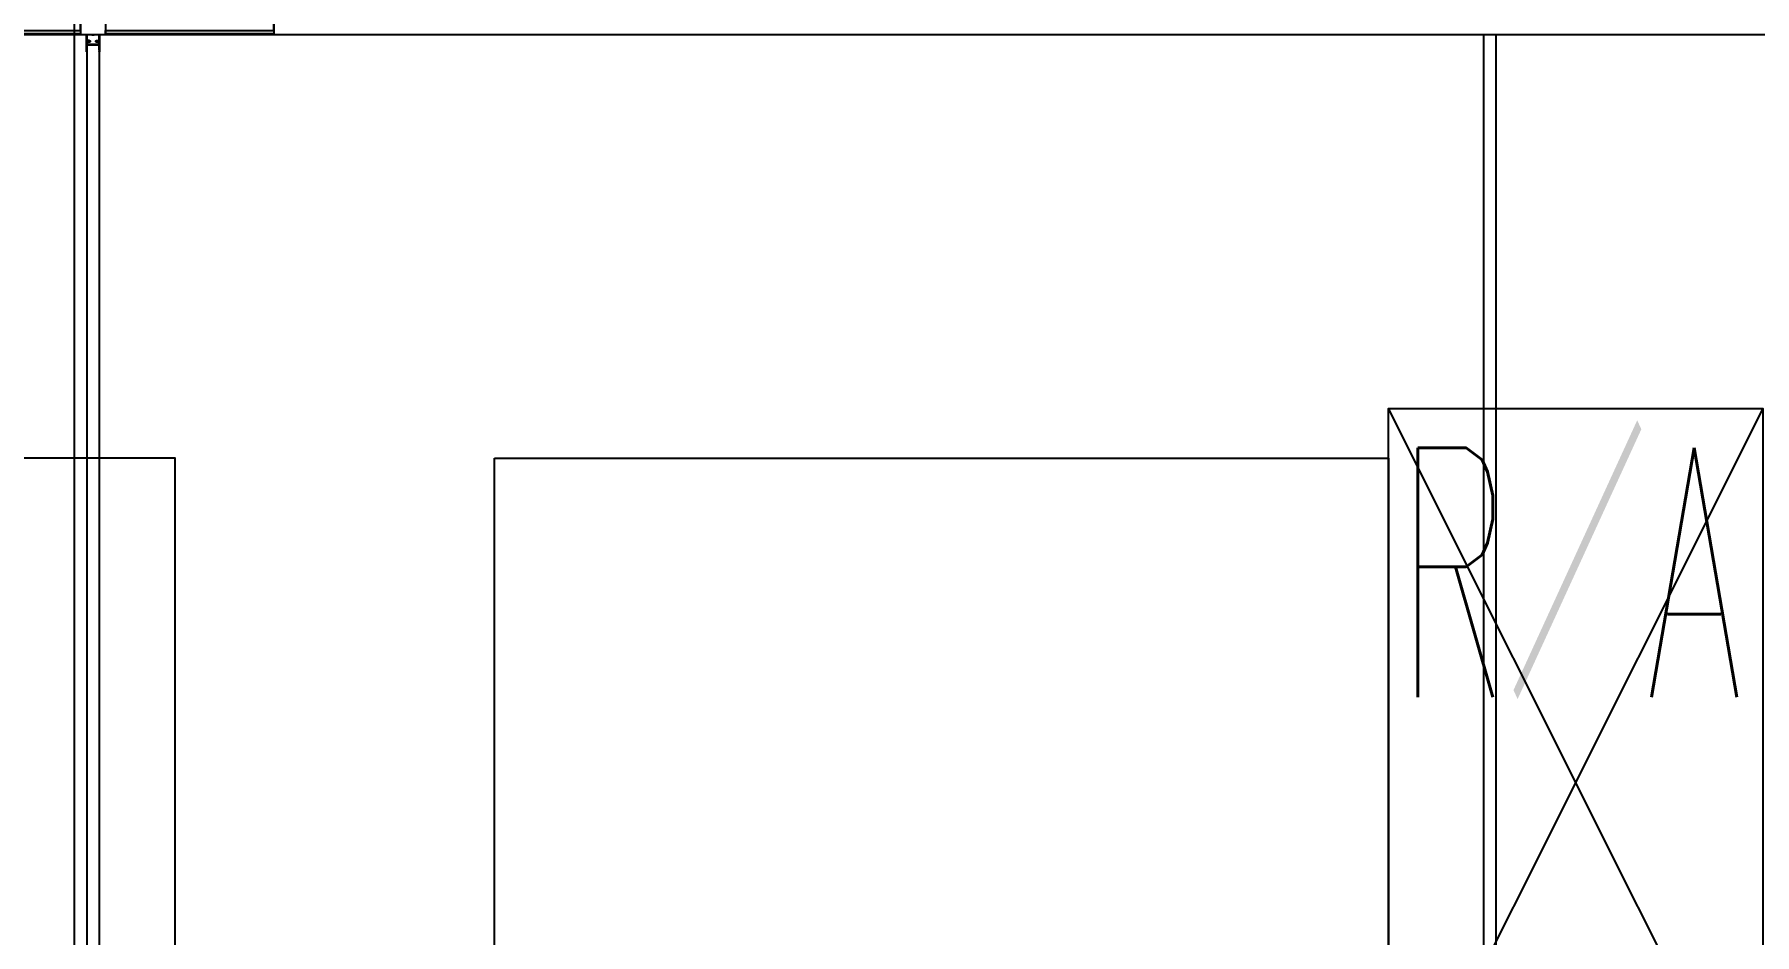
# Model space of a CAD drawing. Header units: millimetres. Extents: x -192235 to 515711, y 45168 to 947868.
# Drawn here: x 160190 to 167088, y 467589 to 471200 of the extents above; entities that cross this region are included whole.
import ezdxf
from ezdxf.enums import TextEntityAlignment as Align

# ---------------------------------------------------------------- set-up
doc = ezdxf.new("R2010")
doc.units = ezdxf.units.MM
doc.header["$LTSCALE"] = 1000
for name, color, linetype in [('0-tool', 1, 'Continuous'), ('MOVE-IN', 220, 'Continuous'), ('TPH12-SEC-@20-1$0$PT', 252, 'Continuous'), ('TPH12-SEC-@20-1$0$STEEL3', 252, 'Continuous'), ('TPH12-SEC-@20-1$0$TEXT2', 252, 'Continuous'), ('YCD-Xfa-Sec-24$0$A-C-Ceiling Grid', 15, 'Continuous'), ('YCD-Xfa-Sec-24$0$partition-S', 3, 'Continuous'), ('YFM1P-短$0$M-FOUN', 252, 'Continuous')]:
    doc.layers.add(name, color=color, linetype=linetype)
doc.styles.add('TPH12-SEC-@20-1$0$TEXT', font='romans.shx', dxfattribs={"width": 0.85, "bigfont": 'BIGFONT.shx'})

# ---------------------------------------------------------------- blocks, each defined once
blk = doc.blocks.new('TPH12-SEC-@20-1')
at = {"layer": 'TPH12-SEC-@20-1$0$PT'}
for p, q in [((166000, 471200), (166000, 466500)), ((166050, 471200), (166050, 466500))]:
    blk.add_line(p, q, dxfattribs=at)
at = {"layer": 'TPH12-SEC-@20-1$0$STEEL3'}
blk.add_line((160350, 475650), (160350, 466700), dxfattribs=at)
at = {"layer": 'TPH12-SEC-@20-1$0$TEXT2', "style": 'TPH12-SEC-@20-1$0$TEXT', "width": 0.5}
blk.add_text('R／A', height=1000, dxfattribs=at).set_placement((166344.9, 469040.9), align=Align.MIDDLE_CENTER)
blk = doc.blocks.new('YFM1P-短')
at = {"layer": 'YFM1P-短$0$M-FOUN', "color": 1}
blk.add_line((190000, 471200), (100000, 471200), dxfattribs=at)
blk = doc.blocks.new('YCD-Xfa-Sec-24')
at = {"layer": 'YCD-Xfa-Sec-24$0$A-C-Ceiling Grid', "elevation": 0}
for points in [[(549525, 401268), (549525, 401200), (548850, 401200), (548850, 401202.8), (549525, 401202.8), (549525, 401215.2), (548850, 401215.2), (548850, 401255.7), (549525, 401255.7), (549525, 401268), (548850, 401268), (548850, 401200)], [(549525, 401268), (549525, 401200), (548850, 401200), (548850, 401202.8), (549525, 401202.8), (549525, 401215.2), (548850, 401215.2), (548850, 401255.7), (549525, 401255.7), (549525, 401268), (548850, 401268), (548850, 401200)], [(550375, 401268), (550375, 401200), (549625, 401200), (549625, 401202.8), (550375, 401202.8), (550375, 401215.2), (549625, 401215.2), (549625, 401255.7), (550375, 401255.7), (550375, 401268), (549625, 401268), (549625, 401200)], [(550375, 401268), (550375, 401200), (549625, 401200), (549625, 401202.8), (550375, 401202.8), (550375, 401215.2), (549625, 401215.2), (549625, 401255.7), (550375, 401255.7), (550375, 401268), (549625, 401268), (549625, 401200)]]:
    blk.add_lwpolyline(points, dxfattribs=at)
at = {"layer": 'YCD-Xfa-Sec-24$0$partition-S'}
for p, q in [((549574.7, 401200), (549548.5, 401200)), ((549548.5, 401200), (549548.5, 401130)), ((549550, 401197), (549551.5, 401198.5)), ((549550, 401140), (549550, 401197)), ((549550, 401173.3), (549550, 396724.8)), ((549550.6, 401173.2), (549550.6, 396724.8)), ((549551.1, 401160.1), (549551.1, 401169.1)), ((549551.5, 401198.5), (549569, 401198.5)), ((549559, 401175), (549551.8, 401175)), ((549559, 401174.4), (549551.8, 401174.4)), ((549551.9, 401169.1), (549551.9, 401160.1)), ((549552.6, 401170.6), (549562.2, 401170.6)), ((549562.2, 401169.8), (549552.6, 401169.8)), ((549556.1, 401174.4), (549562.2, 401174.4)), ((549556.1, 401173.6), (549556.1, 401174.4)), ((549562.2, 401173.6), (549556.1, 401173.6)), ((549559, 401175), (549559, 401174.4)), ((549563.2, 401171.6), (549563.2, 401172.6)), ((549564, 401172.6), (549564, 401171.6)), ((549569, 401198.5), (549570, 401197.5)), ((549570, 401197.5), (549574.7, 401197.5)), ((549575, 401199.7), (549574.7, 401200)), ((549574.7, 401197.5), (549575, 401197.8)), ((549575.3, 401200), (549575, 401199.7)), ((549575, 401197.8), (549575.3, 401197.5)), ((549601.5, 401200), (549575.3, 401200)), ((549575.3, 401197.5), (549580, 401197.5)), ((549580, 401197.5), (549581, 401198.5)), ((549581, 401198.5), (549598.5, 401198.5)), ((549586, 401171.6), (549586, 401172.6)), ((549586.8, 401172.6), (549586.8, 401171.6)), ((549587.8, 401174.4), (549593.9, 401174.4)), ((549593.9, 401173.6), (549587.8, 401173.6)), ((549587.8, 401170.6), (549597.4, 401170.6)), ((549597.4, 401169.8), (549587.8, 401169.8)), ((549591, 401175), (549598.2, 401175)), ((549591, 401175), (549591, 401174.4)), ((549591, 401174.4), (549598.2, 401174.4)), ((549593.9, 401174.4), (549593.9, 401173.6)), ((549598.1, 401160.1), (549598.1, 401169.1)), ((549598.5, 401198.5), (549600, 401197)), ((549598.9, 401169.1), (549598.9, 401160.1)), ((549599.4, 401173.2), (549599.4, 396724.8)), ((549600, 401197), (549600, 401140)), ((549601.5, 401130), (549601.5, 401200)), ((549548.5, 401130), (549550, 401130)), ((549549.5, 401131.2), (549550, 401140)), ((549550, 401131.2), (549549.5, 401131.2)), ((549550, 401130), (549550, 401131.2)), ((549552.6, 401159.4), (549597.4, 401159.4)), ((549597.4, 401158.6), (549552.6, 401158.6)), ((549600, 401140), (549600.5, 401131.2)), ((549600.5, 401131.2), (549600, 401131.2)), ((549600, 401131.2), (549600, 401130)), ((549600, 401130), (549601.5, 401130))]:
    blk.add_line(p, q, dxfattribs=at)
for centre, radius, start, end in [((549551.8, 401173.2), 1.78, 89.72358, 180.66735), ((549551.8, 401173.2), 1.2, 90, 180), ((549552.6, 401169.1), 1.5, 90, 180), ((549552.6, 401169.1), 0.698, 90, 180), ((549562.2, 401172.6), 1.79, 0, 90), ((549562.2, 401172.6), 0.997, 0, 90), ((549562.2, 401171.6), 1.79, 270, 0), ((549562.2, 401171.6), 0.997, 270, 0), ((549587.8, 401172.6), 1.79, 90, 180), ((549587.8, 401171.6), 1.79, 180, 270), ((549587.8, 401172.6), 0.997, 90, 180), ((549587.8, 401171.6), 0.997, 180, 270), ((549597.4, 401169.1), 1.5, 0, 90), ((549597.4, 401169.1), 0.698, 0, 90), ((549598.2, 401173.2), 1.8, 0, 90), ((549598.2, 401173.2), 1.2, 0, 90), ((549552.6, 401160.1), 1.5, 180, 270), ((549552.6, 401160.1), 0.698, 180, 270), ((549597.4, 401160.1), 0.698, 270, 0), ((549597.4, 401160.1), 1.5, 270, 0)]:
    blk.add_arc(centre, radius, start, end, dxfattribs=at)

msp = doc.modelspace()

# ---------------------------------------------------------------- block references
msp.add_blockref('TPH12-SEC-@20-1', (0, 0))

# ---------------------------------------------------------------- next in the draw order: linework, layer by layer
at = {"layer": '0-tool'}
for points in [[(159055, 466700), (160754.49984, 466700), (160754.49984, 469500), (159055, 469500)], [(162034.62883, 469500), (165620, 469500), (165620, 466700), (162034.62883, 466700)]]:
    msp.add_lwpolyline(points, close=True, dxfattribs=at)
at = {"layer": 'MOVE-IN'}
msp.add_lwpolyline([(167120, 469700), (165620, 466700), (167120, 466700), (165620, 469700), (167120, 469700), (167120, 466700), (165620, 466700), (165620, 469700)], dxfattribs=at)

# ---------------------------------------------------------------- next in the draw order: block references
at = {"xscale": -1}
for name, p in [('YFM1P-短', (290000, 0)), ('YCD-Xfa-Sec-24', (710000, 70000))]:
    msp.add_blockref(name, p, dxfattribs=at)

doc.saveas('drawing.dxf')
